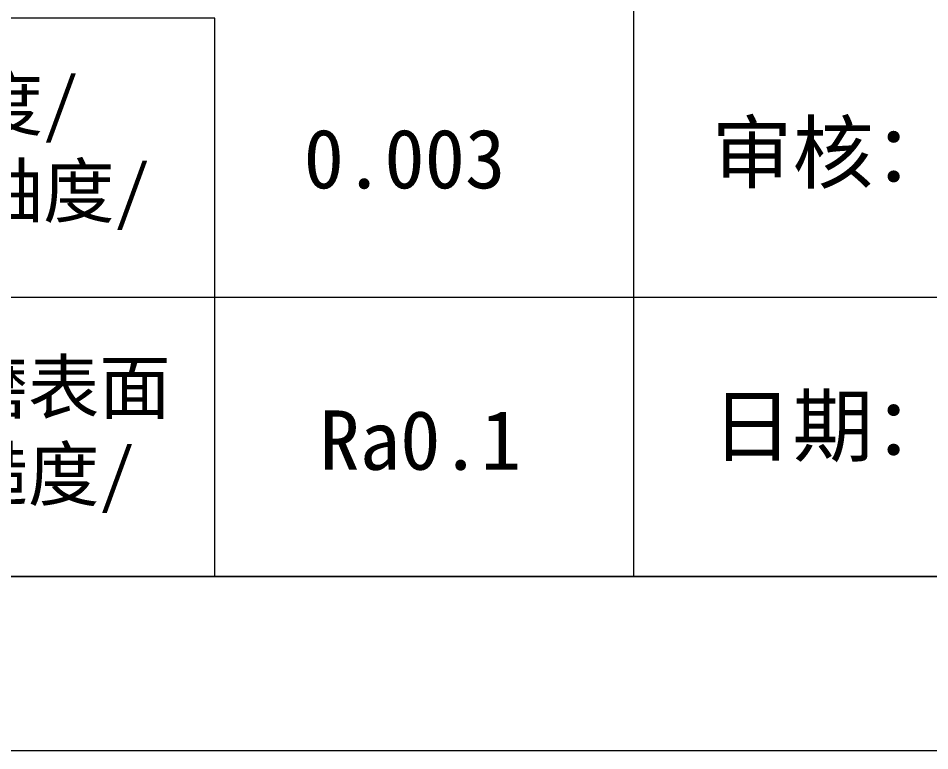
# Model space of a CAD drawing. Header units: millimetres. Extents: x 0 to 297, y 0 to 210.
# Drawn here: x 180.83 to 206.95, y 5 to 26 of the extents above; entities that cross this region are included whole.
import ezdxf

# ---------------------------------------------------------------- set-up
doc = ezdxf.new("R2010")
doc.units = ezdxf.units.MM
doc.layers.add('图框', color=7, linetype='Continuous')
doc.styles.add('样式 1', font='simsunb.ttf')

msp = doc.modelspace()

# ---------------------------------------------------------------- linework, layer by layer
at = {"layer": '图框', "color": 0, "lineweight": 9}
msp.add_line((198.465, 42), (198.465, 10), dxfattribs=at)
at = {"layer": '图框', "lineweight": 9}
for p, q in [((186.46, 26), (180.46, 26)), ((186.46, 10), (186.46, 26)), ((174.46, 18), (287, 18)), ((174.46, 18), (186.46, 18)), ((186.46, 18), (198.465, 18)), ((287, 10), (128.528, 10)), ((174.46, 10), (186.46, 10)), ((292, 5), (5, 5))]:
    msp.add_line(p, q, dxfattribs=at)
at = {"layer": '图框', "color": 4, "lineweight": 9}
msp.add_line((128.528, 10), (287, 10), dxfattribs=at)

# ---------------------------------------------------------------- texts
at = {"layer": '图框', "lineweight": 9, "char_height": 1.7, "attachment_point": 1, "style": '样式 1'}
for s, insert, width in [('{\\fNSimSun|b0|i0|c134|p49;\\H0.88235x;圆度/\\P同轴度/}', (177.446, 24.297), 14.11582), ('{\\fNSimSun|b0|i0|c134|p49;审核：}', (200.701, 23), 13.1299), ('{\\fNSimSun|b1|i0|c134|p49;0.003\\P}', (189.006, 22.823), 14.11582), ('{\\fNSimSun|b0|i0|c134|p49;\\H0.88235x;精磨表面\\P粗糙度/}', (177.011, 16.178), 20.69443), ('{\\fNSimSun|b1|i0|c134|p49;Ra0.1\\P}', (189.46, 14.756), 14.11582)]:
    msp.add_mtext(s, dxfattribs=dict(at, insert=insert, width=width))
at = {"layer": '图框', "lineweight": 9, "insert": (200.701, 17.5), "char_height": 1.4, "attachment_point": 1, "style": '样式 1'}
msp.add_mtext('{\\fSimSun|b0|i0|c134|p54;\\P\\H1.214x;日期\\fNSimSun|b0|i0|c134|p49;：}', dxfattribs=at)

doc.saveas('drawing.dxf')
